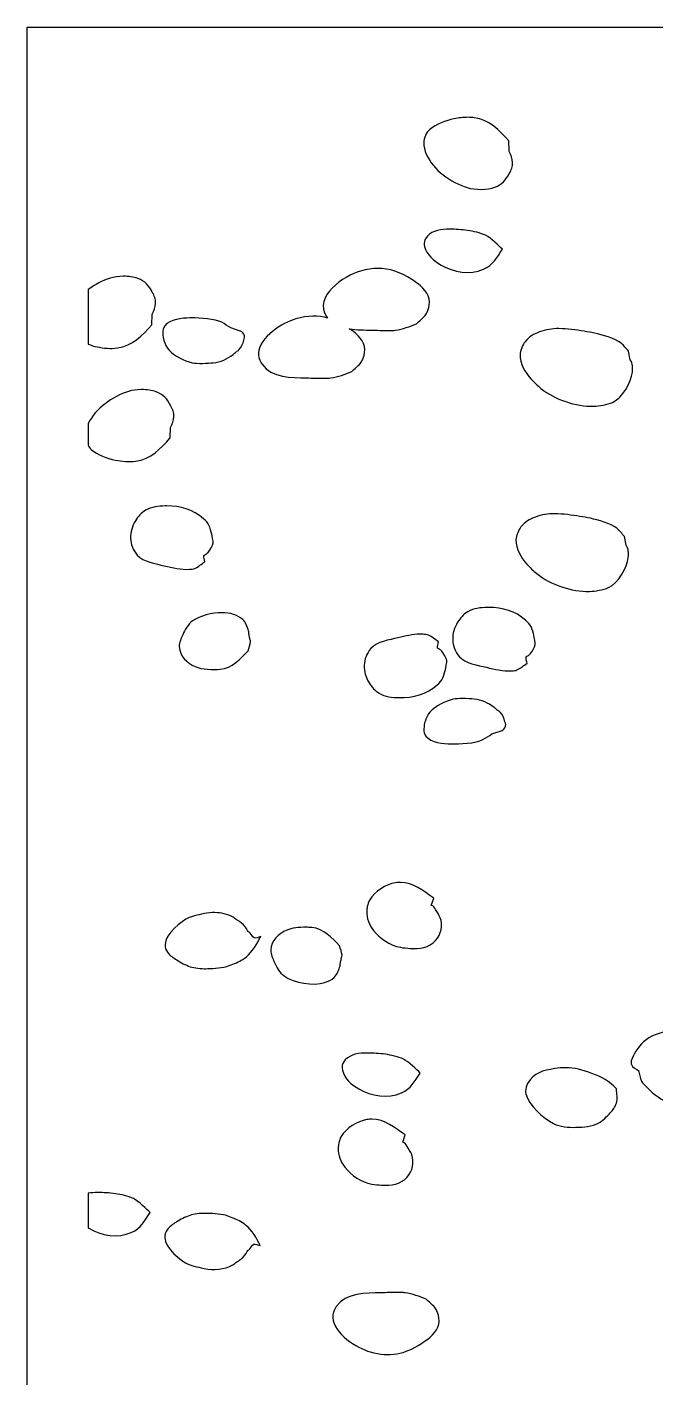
# Model space of a CAD drawing. Header units: millimetres. Extents: x -1461 to -1025, y 571 to 3922.
# Drawn here: x -1461 to -1285.3, y 1019.4 to 1396.7 of the extents above; entities that cross this region are included whole.
import ezdxf

# ---------------------------------------------------------------- set-up
doc = ezdxf.new("R2010")
doc.units = ezdxf.units.MM
doc.layers.add('Calque_1', color=7, linetype='CONTINUOUS')

msp = doc.modelspace()

# ---------------------------------------------------------------- linework, layer by layer
at = {"layer": 'Calque_1', "color": 5}
msp.add_lwpolyline([(-1461.0131, 1396.7278), (-1025.0134, 1396.7278), (-1025.0134, 570.7281), (-1461.0131, 570.7281)], close=True, dxfattribs=at)
at = {"layer": 'Calque_1', "color": 7}
for points in [[(-1337.8059, 1371.5093), (-1337.8061, 1371.5093)], [(-1350.1361, 1364.4105), (-1350.1356, 1364.4105)], [(-1326.2678, 1362.0018), (-1326.3668, 1364.9071)], [(-1434.1482, 1327.1058), (-1434.1485, 1327.1058)], [(-1443.9366, 1323.4073), (-1443.9361, 1308.17)], [(-1426.1139, 1313.5841), (-1426.0149, 1316.4888)], [(-1415.0308, 1315.4777), (-1415.0308, 1315.4812)], [(-1401.487, 1311.8071), (-1404.0605, 1312.6742)], [(-1292.4823, 1303.7594), (-1292.9174, 1306.166)], [(-1429.0411, 1295.4793), (-1429.0414, 1295.4793)], [(-1443.9361, 1285.9114), (-1443.9361, 1279.9133)], [(-1421.0072, 1281.9571), (-1420.9082, 1284.8624)], [(-1422.0211, 1262.9682), (-1422.0211, 1262.9645)], [(-1293.6398, 1252.0437), (-1294.0749, 1254.4508)], [(-1332.0153, 1234.6184), (-1332.0153, 1234.6148)], [(-1351.1898, 1227.1503), (-1351.1898, 1227.1507)], [(-1331.1011, 1199.3027), (-1328.5281, 1200.1699)], [(-1348.0665, 1151.4173), (-1347.3735, 1153.4332)], [(-1383.1051, 1145.313), (-1383.1051, 1145.3128)], [(-1310.466, 1106.081), (-1310.4662, 1106.081)], [(-1356.0381, 1085.2828), (-1355.3451, 1087.2992)], [(-1443.9361, 1071.0232), (-1443.9361, 1061.3959)], [(-1356.3518, 1043.2902), (-1356.3518, 1043.2952)]]:
    msp.add_lwpolyline(points, dxfattribs=at)
for points in [[(-1342.9448, 1340.2641)], [(-1362.9994, 1329.3134)], [(-1312.3891, 1312.501)], [(-1313.5466, 1260.7853)], [(-1406.4758, 1233.1699)], [(-1339.3693, 1209.1874)], [(-1356.6913, 1157.8526)], [(-1408.594, 1149.4071)], [(-1365.9062, 1110.194)], [(-1364.6629, 1091.7186)], [(-1441.3104, 1071.2268)], [(-1411.4037, 1065.4153)]]:
    msp.add_lwpolyline(points, close=True, dxfattribs=at)
for points in [[(-1341.7077, 1371.086), (-1343.9941, 1370.6369), (-1346.628, 1369.6135), (-1348.4179, 1368.1157)], [(-1337.8061, 1371.5093), (-1339.1187, 1371.5102), (-1340.4394, 1371.3351), (-1341.7077, 1371.086)], [(-1336.0267, 1371.3894), (-1336.6145, 1371.4724), (-1337.2093, 1371.5088), (-1337.8059, 1371.5093)], [(-1326.3668, 1364.9071), (-1329.1526, 1367.9762), (-1331.65, 1370.7743), (-1336.0267, 1371.3894)], [(-1348.4179, 1368.1157), (-1349.5774, 1367.1455), (-1350.092, 1365.8032), (-1350.1361, 1364.4105)], [(-1350.1356, 1364.4105), (-1350.1696, 1363.3274), (-1349.9194, 1362.2138), (-1349.4664, 1361.2215)], [(-1349.4664, 1361.2215), (-1347.436, 1356.7738), (-1342.6594, 1353.3287), (-1338.0252, 1351.8986)], [(-1325.3573, 1358.9235), (-1325.4143, 1360.0528), (-1325.8187, 1360.9907), (-1326.2678, 1362.0018)], [(-1326.2482, 1355.8012), (-1325.6951, 1356.869), (-1325.2947, 1357.6898), (-1325.3573, 1358.9235)], [(-1330.2862, 1352.0071), (-1328.3236, 1352.7428), (-1327.1662, 1354.029), (-1326.2482, 1355.8012)], [(-1338.0252, 1351.8986), (-1335.7896, 1351.2087), (-1332.4857, 1351.1825), (-1330.2862, 1352.0071)], [(-1342.9448, 1340.2641), (-1345.1983, 1340.2761), (-1347.6843, 1339.9652), (-1349.1134, 1338.3397)], [(-1340.4835, 1340.1608), (-1341.2168, 1340.2048), (-1342.063, 1340.2598), (-1342.9448, 1340.2641)], [(-1337.8903, 1339.9226), (-1338.7492, 1340.0469), (-1339.6169, 1340.1087), (-1340.4835, 1340.1608)], [(-1332.8824, 1338.5567), (-1334.2334, 1339.1812), (-1336.3886, 1339.7055), (-1337.8903, 1339.9226)], [(-1349.1134, 1338.3397), (-1349.7446, 1337.6218), (-1350.0403, 1337.0572), (-1350.0328, 1336.3052)], [(-1350.0328, 1336.3052), (-1350.0328, 1336.0545), (-1349.9938, 1335.7828), (-1349.9253, 1335.4779)], [(-1328.1912, 1334.6758), (-1329.1265, 1335.5329), (-1331.33, 1337.8391), (-1332.8824, 1338.5567)], [(-1349.9253, 1335.4779), (-1349.3869, 1333.0856), (-1347.3472, 1331.4307), (-1345.3131, 1330.2529)], [(-1333.4565, 1329.1041), (-1330.7366, 1330.3047), (-1329.788, 1332.2851), (-1328.1912, 1334.6758)], [(-1367.842, 1328.5537), (-1372.4448, 1327.2705), (-1381.1536, 1321.4766), (-1377.2838, 1315.8708)], [(-1362.9994, 1329.3134), (-1364.5081, 1329.2914), (-1366.0992, 1329.0396), (-1367.842, 1328.5537)], [(-1353.5111, 1326.1906), (-1356.7612, 1328.3016), (-1359.6803, 1329.3621), (-1362.9994, 1329.3134)], [(-1345.3131, 1330.2529), (-1341.795, 1328.2158), (-1337.2763, 1327.4181), (-1333.4565, 1329.1041)], [(-1437.7731, 1326.5921), (-1439.8995, 1325.9359), (-1442.0294, 1324.8141), (-1443.9366, 1323.4073)], [(-1434.1485, 1327.1058), (-1435.4423, 1327.0938), (-1436.7251, 1326.9155), (-1437.7731, 1326.5921)], [(-1430.0333, 1326.4836), (-1431.2017, 1326.9217), (-1432.682, 1327.1199), (-1434.1482, 1327.1058)], [(-1425.9953, 1322.6895), (-1426.9132, 1324.4617), (-1428.0706, 1325.7477), (-1430.0333, 1326.4836)], [(-1351.7097, 1324.9979), (-1352.2852, 1325.4296), (-1352.9072, 1325.7984), (-1353.5111, 1326.1906)], [(-1348.622, 1319.0794), (-1348.2164, 1321.511), (-1349.8597, 1323.61), (-1351.7097, 1324.9979)], [(-1425.1044, 1319.5677), (-1425.0414, 1320.8014), (-1425.4422, 1321.6216), (-1425.9953, 1322.6895)], [(-1426.0149, 1316.4888), (-1425.5658, 1317.4999), (-1425.1616, 1318.4385), (-1425.1044, 1319.5677)], [(-1349.7899, 1316.1524), (-1349.2651, 1316.7312), (-1348.7395, 1318.3752), (-1348.622, 1319.0794)], [(-1435.7733, 1307.1013), (-1431.3966, 1307.7164), (-1428.8996, 1310.515), (-1426.1139, 1313.5841)], [(-1422.5482, 1313.26), (-1422.9458, 1312.729), (-1423.0767, 1311.9862), (-1423.0702, 1311.2353)], [(-1415.4815, 1315.4712), (-1417.6137, 1315.4202), (-1421.1242, 1315.1622), (-1422.5482, 1313.26)], [(-1415.0308, 1315.4812), (-1415.1896, 1315.4812), (-1415.34, 1315.4812), (-1415.4815, 1315.4712)], [(-1406.6138, 1314.2571), (-1408.4626, 1315.2333), (-1412.6497, 1315.4936), (-1415.0308, 1315.4777)], [(-1404.0605, 1312.6742), (-1404.9116, 1313.2017), (-1405.7275, 1313.7892), (-1406.6138, 1314.2571)], [(-1385.9096, 1315.2207), (-1389.6492, 1314.178), (-1396.0998, 1310.1575), (-1396.3116, 1305.6797)], [(-1376.9438, 1315.4253), (-1379.6966, 1316.218), (-1382.5157, 1316.1669), (-1385.9096, 1315.2207)], [(-1377.2838, 1315.8708), (-1377.1764, 1315.7151), (-1377.0615, 1315.5682), (-1376.9438, 1315.4253)], [(-1358.0436, 1312.055), (-1356.0311, 1312.2904), (-1354.0666, 1313.1598), (-1352.2047, 1313.811)], [(-1352.2047, 1313.811), (-1351.3998, 1314.5916), (-1350.5423, 1315.3225), (-1349.7899, 1316.1524)], [(-1423.0702, 1311.2353), (-1423.0602, 1310.4844), (-1422.9193, 1309.7252), (-1422.7658, 1309.1621)], [(-1401.7841, 1306.5604), (-1401.1165, 1307.2819), (-1400.6916, 1308.324), (-1400.4183, 1309.2481)], [(-1401.0715, 1311.6769), (-1401.1896, 1311.7609), (-1401.3484, 1311.7639), (-1401.487, 1311.8071)], [(-1400.2007, 1310.0289), (-1400.1457, 1310.6412), (-1400.5951, 1311.3399), (-1401.0715, 1311.6769)], [(-1400.4183, 1309.2481), (-1400.3413, 1309.5072), (-1400.2248, 1309.7601), (-1400.2007, 1310.0289)], [(-1369.7773, 1311.6648), (-1370.1589, 1311.9511), (-1370.5612, 1312.2098), (-1370.9648, 1312.4658)], [(-1370.9648, 1312.4658), (-1368.8673, 1312.1158), (-1366.6663, 1312.1045), (-1364.8132, 1312.055)], [(-1366.6896, 1305.7463), (-1366.284, 1308.1779), (-1367.9273, 1310.2771), (-1369.7773, 1311.6648)], [(-1364.8132, 1312.055), (-1363.3932, 1312.017), (-1361.5082, 1311.997), (-1360.0626, 1312.012)], [(-1360.0626, 1312.012), (-1359.3895, 1312.022), (-1358.712, 1311.977), (-1358.0436, 1312.055)], [(-1317.7789, 1311.5863), (-1319.561, 1310.8957), (-1320.6003, 1310.348), (-1321.8365, 1308.833)], [(-1312.3891, 1312.501), (-1314.2298, 1312.501), (-1316.0509, 1312.2559), (-1317.7789, 1311.5863)], [(-1305.3481, 1311.7594), (-1307.6233, 1312.1225), (-1310.0224, 1312.5068), (-1312.3891, 1312.501)], [(-1302.4382, 1311.239), (-1303.4, 1311.4519), (-1304.3751, 1311.6041), (-1305.3481, 1311.7594)], [(-1295.0356, 1308.4423), (-1296.7612, 1309.7841), (-1300.3168, 1310.7694), (-1302.4382, 1311.239)], [(-1443.9361, 1308.17), (-1443.1008, 1307.8759), (-1442.2552, 1307.562), (-1441.454, 1307.4046)], [(-1441.454, 1307.4046), (-1439.6092, 1307.0423), (-1437.6543, 1306.8369), (-1435.7733, 1307.1013)], [(-1422.7658, 1309.1621), (-1422.5922, 1308.5254), (-1421.8485, 1307.0519), (-1421.4, 1306.5607)], [(-1421.4, 1306.5607), (-1419.8742, 1304.8895), (-1417.0794, 1303.4403), (-1414.8681, 1302.9831)], [(-1403.4471, 1305.2592), (-1403.1446, 1305.4979), (-1402.8793, 1305.7808), (-1402.5758, 1306.0183)], [(-1402.5758, 1306.0183), (-1402.3241, 1306.2152), (-1402.0007, 1306.3263), (-1401.7841, 1306.5604)], [(-1396.3116, 1305.6797), (-1396.3606, 1304.6463), (-1396.0769, 1303.5889), (-1395.3514, 1302.5378)], [(-1367.8575, 1302.8194), (-1367.3327, 1303.3981), (-1366.8071, 1305.0421), (-1366.6896, 1305.7463)], [(-1321.8365, 1308.833), (-1322.396, 1308.1474), (-1323.2421, 1306.1954), (-1323.2421, 1305.2771)], [(-1292.9174, 1306.166), (-1293.6234, 1306.9248), (-1294.2155, 1307.8046), (-1295.0356, 1308.4423)], [(-1414.8681, 1302.9831), (-1413.3331, 1302.6657), (-1410.5038, 1302.7983), (-1408.9894, 1302.9611)], [(-1408.9894, 1302.9611), (-1406.9613, 1303.18), (-1405.0405, 1304.0019), (-1403.4471, 1305.2592)], [(-1395.3514, 1302.5378), (-1392.7267, 1298.7357), (-1386.9595, 1298.8309), (-1382.8814, 1298.722)], [(-1370.2723, 1300.4779), (-1369.4673, 1301.2584), (-1368.61, 1301.9895), (-1367.8575, 1302.8194)], [(-1323.2421, 1305.2771), (-1323.2421, 1302.7308), (-1321.8861, 1300.2761), (-1320.1938, 1298.4476)], [(-1291.8683, 1300.3343), (-1291.7295, 1301.4954), (-1291.7206, 1302.7865), (-1292.4823, 1303.7594)], [(-1382.8814, 1298.722), (-1381.4615, 1298.684), (-1379.5763, 1298.664), (-1378.1308, 1298.679)], [(-1378.1308, 1298.679), (-1377.4577, 1298.689), (-1376.7803, 1298.644), (-1376.1118, 1298.722)], [(-1376.1118, 1298.722), (-1374.0994, 1298.9573), (-1372.1341, 1299.8266), (-1370.2723, 1300.4779)], [(-1320.1938, 1298.4476), (-1319.3239, 1297.5079), (-1318.3981, 1296.6125), (-1317.4027, 1295.8028)], [(-1297.3714, 1291.9002), (-1294.6047, 1293.072), (-1292.2087, 1297.4895), (-1291.8683, 1300.3343)], [(-1432.6659, 1294.9656), (-1437.2006, 1293.5662), (-1441.8353, 1290.2211), (-1443.9361, 1285.9114)], [(-1429.0414, 1295.4793), (-1430.3351, 1295.4663), (-1431.6179, 1295.289), (-1432.6659, 1294.9656)], [(-1424.9261, 1294.8571), (-1426.0946, 1295.2952), (-1427.5748, 1295.4934), (-1429.0411, 1295.4793)], [(-1420.8881, 1291.063), (-1421.8061, 1292.8352), (-1422.9635, 1294.1212), (-1424.9261, 1294.8571)], [(-1317.4027, 1295.8028), (-1313.6228, 1292.7281), (-1307.589, 1290.6942), (-1302.7157, 1290.8165)], [(-1419.9977, 1287.9407), (-1419.9347, 1289.1744), (-1420.335, 1289.9952), (-1420.8881, 1291.063)], [(-1302.7157, 1290.8165), (-1301.0148, 1290.8595), (-1298.9186, 1291.245), (-1297.3714, 1291.9002)], [(-1420.9082, 1284.8624), (-1420.4592, 1285.8734), (-1420.055, 1286.8114), (-1419.9977, 1287.9407)], [(-1443.9361, 1279.9133), (-1443.6828, 1279.505), (-1443.4566, 1279.0819), (-1443.0581, 1278.7485)], [(-1430.6666, 1275.4748), (-1426.29, 1276.09), (-1423.793, 1278.888), (-1421.0072, 1281.9571)], [(-1443.0581, 1278.7485), (-1441.2682, 1277.2508), (-1438.6344, 1276.2273), (-1436.3479, 1275.7782)], [(-1436.3479, 1275.7782), (-1434.5031, 1275.4159), (-1432.5476, 1275.2104), (-1430.6666, 1275.4748)], [(-1427.859, 1261.7724), (-1429.1548, 1261.0045), (-1429.8829, 1260.1116), (-1430.7095, 1258.8237)], [(-1422.3958, 1262.9645), (-1424.2982, 1262.9305), (-1426.1854, 1262.7643), (-1427.859, 1261.7724)], [(-1422.0211, 1262.9645), (-1422.1457, 1262.9642), (-1422.2705, 1262.9645), (-1422.3958, 1262.9645)], [(-1411.6874, 1259.4092), (-1414.6019, 1262.014), (-1418.1578, 1262.9757), (-1422.0211, 1262.9682)], [(-1313.5466, 1260.7853), (-1315.3873, 1260.7853), (-1317.2084, 1260.5402), (-1318.9365, 1259.8706)], [(-1306.5057, 1260.0442), (-1308.7809, 1260.4074), (-1311.18, 1260.7912), (-1313.5466, 1260.7853)], [(-1430.7095, 1258.8237), (-1431.6546, 1257.3512), (-1432.1257, 1255.6386), (-1432.0655, 1253.9553)], [(-1410.0839, 1257.4579), (-1410.4089, 1258.1505), (-1411.1346, 1258.9152), (-1411.6874, 1259.4092)], [(-1409.3914, 1255.1381), (-1409.5012, 1255.6304), (-1409.9194, 1257.1075), (-1410.0839, 1257.4579)], [(-1322.9941, 1257.1173), (-1323.5536, 1256.4317), (-1324.3997, 1254.4797), (-1324.3997, 1253.5614)], [(-1318.9365, 1259.8706), (-1320.7185, 1259.18), (-1321.7579, 1258.6323), (-1322.9941, 1257.1173)], [(-1303.5958, 1259.5238), (-1304.5576, 1259.7367), (-1305.5326, 1259.8889), (-1306.5057, 1260.0442)], [(-1296.1932, 1256.7271), (-1297.9188, 1258.069), (-1301.4743, 1259.0542), (-1303.5958, 1259.5238)], [(-1294.0749, 1254.4508), (-1294.7809, 1255.2097), (-1295.3732, 1256.0894), (-1296.1932, 1256.7271)], [(-1432.0655, 1253.9553), (-1432.0055, 1252.272), (-1431.414, 1250.6179), (-1430.2346, 1249.2625)], [(-1410.4006, 1250), (-1409.9176, 1250.5291), (-1409.1239, 1251.9419), (-1409.0152, 1252.6448)], [(-1409.0152, 1252.6448), (-1408.9542, 1253.0413), (-1409.2953, 1254.7072), (-1409.3914, 1255.1381)], [(-1324.3997, 1253.5614), (-1324.3997, 1251.0151), (-1323.0436, 1248.5608), (-1321.3513, 1246.7324)], [(-1430.2346, 1249.2625), (-1428.5679, 1247.3473), (-1424.9845, 1246.8328), (-1422.6531, 1246.2705)], [(-1411.3112, 1247.3763), (-1411.3972, 1247.9617), (-1411.6458, 1248.5458), (-1411.5685, 1249.1323)], [(-1411.5685, 1249.1323), (-1411.5415, 1249.3408), (-1411.2046, 1249.3531), (-1411.0342, 1249.4796)], [(-1411.0342, 1249.4796), (-1410.8147, 1249.6427), (-1410.5844, 1249.7987), (-1410.4006, 1250)], [(-1293.0259, 1248.6186), (-1292.887, 1249.7797), (-1292.8782, 1251.0708), (-1293.6398, 1252.0437)], [(-1422.6531, 1246.2705), (-1420.3154, 1245.7067), (-1417.9983, 1245.1382), (-1415.5673, 1245.2948)], [(-1415.5673, 1245.2948), (-1415.0811, 1245.3258), (-1414.5583, 1245.2949), (-1414.1219, 1245.5119)], [(-1414.1219, 1245.5119), (-1413.1103, 1246.0067), (-1412.2481, 1246.7549), (-1411.3112, 1247.3763)], [(-1321.3513, 1246.7324), (-1320.4815, 1245.7926), (-1319.5557, 1244.8968), (-1318.5603, 1244.0871)], [(-1298.5289, 1240.1845), (-1295.7622, 1241.3562), (-1293.3663, 1245.7737), (-1293.0259, 1248.6186)], [(-1318.5603, 1244.0871), (-1314.7803, 1241.0124), (-1308.7464, 1238.9785), (-1303.8733, 1239.1008)], [(-1303.8733, 1239.1008), (-1302.1723, 1239.1438), (-1300.0762, 1239.5293), (-1298.5289, 1240.1845)], [(-1332.3904, 1234.6148), (-1334.2928, 1234.5808), (-1336.1795, 1234.4145), (-1337.8531, 1233.4226)], [(-1332.0153, 1234.6148), (-1332.1399, 1234.6145), (-1332.2652, 1234.6148), (-1332.3904, 1234.6148)], [(-1321.6815, 1231.0594), (-1324.596, 1233.6642), (-1328.1519, 1234.6259), (-1332.0153, 1234.6184)], [(-1414.7394, 1230.8961), (-1416.0436, 1230.0154), (-1416.8593, 1228.3361), (-1417.4906, 1226.994)], [(-1406.4758, 1233.1699), (-1409.3912, 1233.1799), (-1412.7375, 1232.2484), (-1414.7394, 1230.8961)], [(-1403.3577, 1232.6955), (-1404.2601, 1233.0183), (-1405.335, 1233.1662), (-1406.4758, 1233.1699)], [(-1400.7449, 1231.2863), (-1401.4139, 1231.9647), (-1402.5108, 1232.3926), (-1403.3577, 1232.6955)], [(-1399.1217, 1228.0777), (-1399.3812, 1229.1579), (-1399.9505, 1230.4807), (-1400.7449, 1231.2863)], [(-1340.7036, 1230.4739), (-1341.6488, 1229.0014), (-1342.1198, 1227.2889), (-1342.0596, 1225.6055)], [(-1337.8531, 1233.4226), (-1339.149, 1232.6547), (-1339.877, 1231.7618), (-1340.7036, 1230.4739)], [(-1320.0785, 1229.1081), (-1320.4036, 1229.8007), (-1321.1288, 1230.5654), (-1321.6815, 1231.0594)], [(-1417.4906, 1226.994), (-1417.9444, 1226.0291), (-1418.5064, 1224.8145), (-1418.4606, 1223.6981)], [(-1398.9636, 1226.994), (-1399.0276, 1227.3535), (-1399.0366, 1227.7224), (-1399.1217, 1228.0777)], [(-1398.7063, 1225.7579), (-1398.8013, 1226.168), (-1398.8894, 1226.5799), (-1398.9636, 1226.994)], [(-1351.1898, 1227.1507), (-1353.294, 1227.1387), (-1355.3237, 1226.642), (-1357.3693, 1226.1487)], [(-1350.2829, 1227.1243), (-1350.5868, 1227.1443), (-1350.8892, 1227.1523), (-1351.1898, 1227.1503)], [(-1348.838, 1226.9078), (-1349.2745, 1227.1212), (-1349.7967, 1227.093), (-1350.2829, 1227.1243)], [(-1346.0268, 1225.0433), (-1346.9637, 1225.6648), (-1347.8264, 1226.413), (-1348.838, 1226.9078)], [(-1319.3855, 1226.7884), (-1319.4953, 1227.2807), (-1319.9141, 1228.7577), (-1320.0785, 1229.1081)], [(-1319.0093, 1224.295), (-1318.9483, 1224.6915), (-1319.2894, 1226.3574), (-1319.3855, 1226.7884)], [(-1418.4606, 1223.6981), (-1418.3529, 1221.0678), (-1416.3125, 1219.1073), (-1414.0071, 1218.1047)], [(-1407.0195, 1217.3678), (-1403.7223, 1217.6517), (-1401.3309, 1220.2949), (-1399.221, 1222.4842)], [(-1399.221, 1222.4842), (-1398.99, 1223.3587), (-1398.6684, 1224.215), (-1398.528, 1225.1079)], [(-1398.528, 1225.1079), (-1398.493, 1225.3298), (-1398.6558, 1225.539), (-1398.7063, 1225.7579)], [(-1364.9502, 1223.1571), (-1366.1296, 1221.8017), (-1366.7209, 1220.1478), (-1366.7811, 1218.4644)], [(-1357.3693, 1226.1487), (-1359.7006, 1225.5865), (-1363.2835, 1225.0724), (-1364.9502, 1223.1571)], [(-1346.2841, 1223.2868), (-1346.3611, 1223.8733), (-1346.1126, 1224.4579), (-1346.0268, 1225.0433)], [(-1345.7498, 1222.9401), (-1345.9202, 1223.0666), (-1346.2566, 1223.0782), (-1346.2841, 1223.2868)], [(-1345.1163, 1222.4197), (-1345.3001, 1222.621), (-1345.5303, 1222.7771), (-1345.7498, 1222.9401)], [(-1343.7308, 1219.7749), (-1343.8394, 1220.4778), (-1344.6333, 1221.8906), (-1345.1163, 1222.4197)], [(-1342.0596, 1225.6055), (-1341.9996, 1223.9223), (-1341.4081, 1222.2681), (-1340.2287, 1220.9127)], [(-1320.3948, 1221.6502), (-1319.9118, 1222.1793), (-1319.118, 1223.592), (-1319.0093, 1224.295)], [(-1344.107, 1217.2815), (-1344.011, 1217.7125), (-1343.6696, 1219.3784), (-1343.7308, 1219.7749)], [(-1340.2287, 1220.9127), (-1338.5619, 1218.9975), (-1334.9791, 1218.4829), (-1332.6478, 1217.9207)], [(-1324.1165, 1217.1621), (-1323.1049, 1217.6569), (-1322.2422, 1218.4051), (-1321.3053, 1219.0266)], [(-1321.3053, 1219.0266), (-1321.3913, 1219.612), (-1321.6399, 1220.196), (-1321.5627, 1220.7825)], [(-1321.5627, 1220.7825), (-1321.5347, 1220.991), (-1321.1987, 1221.0033), (-1321.0283, 1221.1298)], [(-1321.0283, 1221.1298), (-1320.8088, 1221.2928), (-1320.5786, 1221.4489), (-1320.3948, 1221.6502)], [(-1414.0071, 1218.1047), (-1412.1438, 1217.2945), (-1408.9758, 1217.1994), (-1407.0195, 1217.3678)], [(-1366.7811, 1218.4644), (-1366.8411, 1216.7811), (-1366.3703, 1215.0684), (-1365.4251, 1213.5959)], [(-1346.403, 1213.0104), (-1345.8503, 1213.5044), (-1345.1251, 1214.2691), (-1344.8, 1214.9617)], [(-1344.8, 1214.9617), (-1344.6355, 1215.3122), (-1344.2168, 1216.7892), (-1344.107, 1217.2815)], [(-1332.6478, 1217.9207), (-1330.31, 1217.3568), (-1327.9925, 1216.7889), (-1325.5614, 1216.9455)], [(-1325.5614, 1216.9455), (-1325.0752, 1216.9765), (-1324.553, 1216.9456), (-1324.1165, 1217.1621)], [(-1365.4251, 1213.5959), (-1364.5985, 1212.3081), (-1363.8709, 1211.4151), (-1362.5751, 1210.6473)], [(-1357.1119, 1209.4551), (-1353.1038, 1209.3831), (-1349.4115, 1210.3216), (-1346.403, 1213.0104)], [(-1362.5751, 1210.6473), (-1360.9014, 1209.6554), (-1359.0143, 1209.489), (-1357.1119, 1209.4551)], [(-1341.9087, 1208.9941), (-1344.1201, 1208.5369), (-1346.9148, 1207.0878), (-1348.4406, 1205.4166)], [(-1339.3693, 1209.1874), (-1340.3179, 1209.1874), (-1341.2371, 1209.1334), (-1341.9087, 1208.9941)], [(-1336.03, 1209.0159), (-1336.8818, 1209.1079), (-1338.1498, 1209.1897), (-1339.3693, 1209.1874)], [(-1330.4877, 1206.7178), (-1332.0811, 1207.9751), (-1334.0019, 1208.7971), (-1336.03, 1209.0159)], [(-1348.4406, 1205.4166), (-1348.8891, 1204.9254), (-1349.6328, 1203.4519), (-1349.8064, 1202.8152)], [(-1329.6164, 1205.9587), (-1329.9199, 1206.1961), (-1330.1852, 1206.4791), (-1330.4877, 1206.7178)], [(-1328.8248, 1205.4166), (-1329.0414, 1205.6506), (-1329.3647, 1205.7618), (-1329.6164, 1205.9587)], [(-1327.4589, 1202.7284), (-1327.7322, 1203.6525), (-1328.1572, 1204.695), (-1328.8248, 1205.4166)], [(-1350.1108, 1200.7419), (-1350.1208, 1199.991), (-1349.9863, 1199.2483), (-1349.5889, 1198.7173)], [(-1349.8064, 1202.8152), (-1349.9599, 1202.2521), (-1350.1042, 1201.4928), (-1350.1108, 1200.7419)], [(-1328.5281, 1200.1699), (-1328.3895, 1200.2129), (-1328.2302, 1200.2169), (-1328.1121, 1200.3001)], [(-1328.1121, 1200.3001), (-1327.6358, 1200.6371), (-1327.1864, 1201.3358), (-1327.2414, 1201.9481)], [(-1327.2414, 1201.9481), (-1327.2654, 1202.2169), (-1327.3823, 1202.4693), (-1327.4589, 1202.7284)], [(-1349.5889, 1198.7173), (-1348.1648, 1196.8151), (-1344.6543, 1196.557), (-1342.5221, 1196.506)], [(-1342.5221, 1196.506), (-1340.2587, 1196.452), (-1335.6266, 1196.6791), (-1333.6544, 1197.7204)], [(-1333.6544, 1197.7204), (-1332.7681, 1198.1884), (-1331.9522, 1198.7752), (-1331.1011, 1199.3027)], [(-1358.0622, 1157.7477), (-1360.7004, 1157.335), (-1363.9207, 1155.2691), (-1365.2675, 1152.9996)], [(-1356.6913, 1157.8526), (-1357.1351, 1157.8526), (-1357.5914, 1157.8216), (-1358.0622, 1157.7477)], [(-1347.3735, 1153.4332), (-1350.2949, 1155.4709), (-1353.0768, 1157.8356), (-1356.6913, 1157.8526)], [(-1365.9207, 1151.1134), (-1366.0137, 1150.6632), (-1366.0655, 1150.2148), (-1366.0778, 1149.7704)], [(-1365.2675, 1152.9996), (-1365.6078, 1152.4261), (-1365.7858, 1151.7643), (-1365.9207, 1151.1134)], [(-1346.8392, 1150.2463), (-1347.2114, 1150.8452), (-1347.3648, 1151.2893), (-1348.0665, 1151.4173)], [(-1415.6763, 1148.0273), (-1417.9351, 1147.0485), (-1422.2823, 1143.563), (-1422.4133, 1140.4097)], [(-1411.4404, 1149.1332), (-1412.044, 1149.0177), (-1414.9839, 1148.3273), (-1415.6763, 1148.0273)], [(-1408.594, 1149.4071), (-1409.5417, 1149.4171), (-1410.4968, 1149.3141), (-1411.4404, 1149.1332)], [(-1403.384, 1148.0924), (-1405.0035, 1149.0094), (-1406.7849, 1149.3972), (-1408.594, 1149.4071)], [(-1402.2559, 1147.3116), (-1402.6357, 1147.5665), (-1402.9856, 1147.8668), (-1403.384, 1148.0924)], [(-1401.5433, 1146.8569), (-1401.7666, 1147.0285), (-1402.022, 1147.1545), (-1402.2559, 1147.3116)], [(-1366.0778, 1149.7704), (-1366.1308, 1147.8445), (-1365.4449, 1145.9972), (-1364.2179, 1144.4358)], [(-1345.5524, 1147.97), (-1345.8125, 1148.6465), (-1346.4827, 1149.6728), (-1346.8392, 1150.2463)], [(-1346.8392, 1141.6391), (-1345.3426, 1143.3152), (-1344.7364, 1145.8473), (-1345.5524, 1147.97)], [(-1399.6628, 1144.9267), (-1400.1778, 1145.6082), (-1400.8637, 1146.3348), (-1401.5433, 1146.8569)], [(-1399.4649, 1144.6017), (-1399.5309, 1144.71), (-1399.5862, 1144.8253), (-1399.6628, 1144.9267)], [(-1399.2468, 1144.1464), (-1399.3475, 1144.2817), (-1399.3923, 1144.4498), (-1399.4649, 1144.6017)], [(-1398.6334, 1143.626), (-1398.7339, 1143.736), (-1399.1964, 1144.0786), (-1399.2468, 1144.1464)], [(-1397.5647, 1142.3905), (-1398.0401, 1142.651), (-1398.2778, 1143.2365), (-1398.6334, 1143.626)], [(-1388.4371, 1144.5061), (-1390.7426, 1143.5035), (-1392.7829, 1141.5423), (-1392.8906, 1138.9121)], [(-1383.1051, 1145.3128), (-1384.9087, 1145.3228), (-1387.0397, 1145.1135), (-1388.4371, 1144.5061)], [(-1381.45, 1145.243), (-1381.939, 1145.285), (-1382.504, 1145.311), (-1383.1051, 1145.313)], [(-1373.6509, 1140.1265), (-1375.7608, 1142.3158), (-1378.1528, 1144.9591), (-1381.45, 1145.243)], [(-1364.2179, 1144.4358), (-1362.4163, 1142.1435), (-1359.6016, 1140.2319), (-1356.6768, 1139.7095)], [(-1422.4133, 1140.4097), (-1422.4433, 1139.682), (-1422.2493, 1138.9716), (-1421.7529, 1138.3142)], [(-1399.8209, 1136.9918), (-1397.9324, 1138.5087), (-1396.8138, 1140.6387), (-1395.7235, 1142.7372)], [(-1395.7235, 1142.7372), (-1396.3367, 1142.6191), (-1397.0185, 1142.0914), (-1397.5647, 1142.3905)], [(-1372.958, 1137.5029), (-1373.0984, 1138.3958), (-1373.4199, 1139.252), (-1373.6509, 1140.1265)], [(-1356.6768, 1139.7095), (-1355.7824, 1139.5497), (-1354.8707, 1139.5018), (-1353.9648, 1139.4279)], [(-1353.9648, 1139.4279), (-1351.3538, 1139.2147), (-1348.6668, 1139.5922), (-1346.8392, 1141.6391)], [(-1421.7529, 1138.3142), (-1420.9846, 1137.2964), (-1420.2385, 1136.8469), (-1419.1794, 1136.1898)], [(-1419.1794, 1136.1898), (-1417.9908, 1135.4523), (-1416.7339, 1134.7504), (-1415.3988, 1134.3036)], [(-1403.5421, 1134.9759), (-1402.0488, 1135.596), (-1401.0398, 1136.0128), (-1399.8209, 1136.9918)], [(-1392.8906, 1138.9121), (-1392.9366, 1137.7957), (-1392.3749, 1136.5816), (-1391.9211, 1135.6167)], [(-1373.3936, 1135.6167), (-1373.3196, 1136.0308), (-1373.2308, 1136.4427), (-1373.1362, 1136.8528)], [(-1373.1362, 1136.8528), (-1373.0852, 1137.0717), (-1372.9231, 1137.281), (-1372.958, 1137.5029)], [(-1415.3988, 1134.3036), (-1414.2125, 1133.9067), (-1412.2688, 1133.7306), (-1411.0642, 1133.7398)], [(-1411.0642, 1133.7398), (-1409.8104, 1133.7498), (-1406.8473, 1133.9352), (-1405.4428, 1134.2819)], [(-1405.4428, 1134.2819), (-1404.7876, 1134.4436), (-1404.1645, 1134.7174), (-1403.5421, 1134.9759)], [(-1391.9211, 1135.6167), (-1391.2898, 1134.2746), (-1390.4736, 1132.5953), (-1389.1694, 1131.7146)], [(-1375.1749, 1131.324), (-1374.3806, 1132.1296), (-1373.8113, 1133.4529), (-1373.5517, 1134.5331)], [(-1373.5517, 1134.5331), (-1373.4667, 1134.8884), (-1373.4577, 1135.2572), (-1373.3936, 1135.6167)], [(-1389.1694, 1131.7146), (-1386.3841, 1129.8337), (-1380.9969, 1128.7671), (-1377.7882, 1129.9147)], [(-1377.7882, 1129.9147), (-1376.9413, 1130.2176), (-1375.8439, 1130.6457), (-1375.1749, 1131.324)], [(-1286.3937, 1114.8676), (-1288.9009, 1113.6715), (-1290.0017, 1112.141), (-1291.3624, 1109.8813)], [(-1281.6829, 1116.4504), (-1283.4857, 1115.9605), (-1284.7712, 1115.6417), (-1286.3937, 1114.8676)], [(-1365.9062, 1110.194), (-1368.1598, 1110.206), (-1370.6462, 1109.895), (-1372.0753, 1108.2695)], [(-1363.4449, 1110.0906), (-1364.1782, 1110.1346), (-1365.0243, 1110.1896), (-1365.9062, 1110.194)], [(-1360.8517, 1109.8524), (-1361.7106, 1109.9766), (-1362.5784, 1110.0384), (-1363.4449, 1110.0906)], [(-1355.8438, 1108.4866), (-1357.1948, 1109.111), (-1359.35, 1109.6352), (-1360.8517, 1109.8524)], [(-1291.3624, 1109.8813), (-1291.7448, 1109.2463), (-1292.2641, 1108.1531), (-1292.213, 1107.3022)], [(-1372.0753, 1108.2695), (-1372.7064, 1107.5516), (-1373.0016, 1106.9871), (-1372.9941, 1106.235)], [(-1372.9941, 1106.235), (-1372.9941, 1105.9843), (-1372.9551, 1105.7126), (-1372.8867, 1105.4077)], [(-1351.1526, 1104.6057), (-1352.0879, 1105.4627), (-1354.2914, 1107.769), (-1355.8438, 1108.4866)], [(-1313.5595, 1105.8304), (-1316.8604, 1105.301), (-1319.3597, 1104.7083), (-1321.1208, 1101.6891)], [(-1310.4662, 1106.081), (-1311.4343, 1106.091), (-1312.449, 1106.009), (-1313.5595, 1105.8304)], [(-1303.1481, 1104.4863), (-1305.8239, 1105.4718), (-1307.9919, 1106.0621), (-1310.466, 1106.081)], [(-1292.213, 1107.3022), (-1292.203, 1107.1807), (-1292.187, 1107.064), (-1292.154, 1106.9544)], [(-1292.154, 1106.9544), (-1291.8932, 1106.0782), (-1290.7382, 1105.713), (-1290.1149, 1105.3064)], [(-1372.8867, 1105.4077), (-1372.3483, 1103.0154), (-1370.3085, 1101.3605), (-1368.2745, 1100.1827)], [(-1356.4179, 1099.0339), (-1353.698, 1100.2345), (-1352.7494, 1102.2148), (-1351.1526, 1104.6057)], [(-1321.1208, 1101.6891), (-1321.4318, 1101.1561), (-1321.707, 1100.2812), (-1321.7275, 1099.5259)], [(-1296.3186, 1100.1713), (-1298.2031, 1102.3524), (-1300.4967, 1103.5098), (-1303.1481, 1104.4863)], [(-1290.1149, 1105.3064), (-1289.8443, 1104.3091), (-1289.7671, 1103.2407), (-1289.3036, 1102.3149)], [(-1289.3036, 1102.3149), (-1288.9607, 1101.6301), (-1288.2966, 1101.1521), (-1287.7595, 1100.6018)], [(-1368.2745, 1100.1827), (-1364.7562, 1098.1455), (-1360.2376, 1097.3479), (-1356.4179, 1099.0339)], [(-1321.7275, 1099.5259), (-1321.7375, 1099.2741), (-1321.7125, 1099.0358), (-1321.6555, 1098.8277)], [(-1321.6555, 1098.8277), (-1320.7506, 1095.5771), (-1316.8305, 1092.071), (-1313.9351, 1090.5239)], [(-1296.3186, 1096.1824), (-1295.9294, 1097.5039), (-1296.1972, 1098.8285), (-1296.3186, 1100.1713)], [(-1287.7595, 1100.6018), (-1285.5616, 1098.3497), (-1283.995, 1097.3524), (-1281.1289, 1095.8538)], [(-1298.0802, 1093.4508), (-1297.3298, 1094.2394), (-1296.6309, 1095.1218), (-1296.3186, 1096.1824)], [(-1366.0338, 1091.6137), (-1368.672, 1091.2009), (-1371.8922, 1089.1352), (-1373.2391, 1086.8657)], [(-1364.6629, 1091.7186), (-1365.1067, 1091.7186), (-1365.563, 1091.6876), (-1366.0338, 1091.6137)], [(-1355.3451, 1087.2992), (-1358.2665, 1089.337), (-1361.0484, 1091.7015), (-1364.6629, 1091.7186)], [(-1313.9351, 1090.5239), (-1312.0118, 1089.4962), (-1309.7429, 1089.4215), (-1307.6212, 1089.4397)], [(-1307.6212, 1089.4397), (-1305.4828, 1089.4577), (-1303.191, 1089.6961), (-1301.2475, 1090.6541)], [(-1301.2475, 1090.6541), (-1300.3077, 1091.1173), (-1298.7863, 1092.7086), (-1298.0802, 1093.4508)], [(-1373.2391, 1086.8657), (-1373.5794, 1086.2922), (-1373.7574, 1085.6304), (-1373.8923, 1084.9795)], [(-1374.0494, 1083.6364), (-1374.1024, 1081.7106), (-1373.4171, 1079.8633), (-1372.1901, 1078.3019)], [(-1373.8923, 1084.9795), (-1373.9853, 1084.5292), (-1374.0371, 1084.0808), (-1374.0494, 1083.6364)], [(-1354.8108, 1084.1124), (-1355.183, 1084.7113), (-1355.3363, 1085.1549), (-1356.0381, 1085.2828)], [(-1353.524, 1081.836), (-1353.7841, 1082.5125), (-1354.4543, 1083.5389), (-1354.8108, 1084.1124)], [(-1354.8108, 1075.5051), (-1353.3142, 1077.1813), (-1352.708, 1079.7133), (-1353.524, 1081.836)], [(-1372.1901, 1078.3019), (-1370.3886, 1076.0096), (-1367.5732, 1074.098), (-1364.6484, 1073.5755)], [(-1361.9369, 1073.2939), (-1359.3258, 1073.0806), (-1356.6384, 1073.4583), (-1354.8108, 1075.5051)], [(-1364.6484, 1073.5755), (-1363.7541, 1073.4158), (-1362.8427, 1073.3679), (-1361.9369, 1073.2939)], [(-1441.3104, 1071.2268), (-1442.1729, 1071.2168), (-1443.0708, 1071.1678), (-1443.9361, 1071.0232)], [(-1438.8981, 1071.1478), (-1439.6207, 1071.1918), (-1440.4478, 1071.2328), (-1441.3104, 1071.2268)], [(-1436.305, 1070.909), (-1437.1639, 1071.0332), (-1438.0317, 1071.0956), (-1438.8981, 1071.1478)], [(-1431.297, 1069.5432), (-1432.648, 1070.1677), (-1434.8033, 1070.6919), (-1436.305, 1070.909)], [(-1426.6059, 1065.6623), (-1427.5412, 1066.5194), (-1429.7446, 1068.8256), (-1431.297, 1069.5432)], [(-1431.8712, 1060.0906), (-1429.1513, 1061.2912), (-1428.2027, 1063.2714), (-1426.6059, 1065.6623)], [(-1415.5047, 1064.8515), (-1416.8399, 1064.4047), (-1418.0968, 1063.7028), (-1419.2854, 1062.9653)], [(-1411.4037, 1065.4153), (-1412.6142, 1065.4023), (-1414.3927, 1065.2237), (-1415.5047, 1064.8515)], [(-1411.1696, 1065.4153), (-1411.2446, 1065.4159), (-1411.323, 1065.4162), (-1411.4037, 1065.4153)], [(-1405.5482, 1064.8732), (-1406.9527, 1065.2199), (-1409.9158, 1065.4057), (-1411.1696, 1065.4153)], [(-1403.6481, 1064.1792), (-1404.2706, 1064.4377), (-1404.893, 1064.7115), (-1405.5482, 1064.8732)], [(-1399.9263, 1062.1633), (-1401.1451, 1063.1422), (-1402.1548, 1063.559), (-1403.6481, 1064.1792)], [(-1443.9361, 1061.3959), (-1443.8621, 1061.3519), (-1443.8017, 1061.2821), (-1443.7278, 1061.2393)], [(-1443.7278, 1061.2393), (-1440.2096, 1059.2022), (-1435.6909, 1058.4044), (-1431.8712, 1060.0906)], [(-1421.8583, 1060.8404), (-1422.3546, 1060.183), (-1422.549, 1059.4731), (-1422.5188, 1058.7454)], [(-1419.2854, 1062.9653), (-1420.3445, 1062.3082), (-1421.0899, 1061.8582), (-1421.8583, 1060.8404)], [(-1395.8294, 1056.4179), (-1396.9197, 1058.5164), (-1398.0377, 1060.6464), (-1399.9263, 1062.1633)], [(-1422.5188, 1058.7454), (-1422.3878, 1055.5921), (-1418.0405, 1052.1066), (-1415.7817, 1051.1278)], [(-1398.7388, 1055.5291), (-1398.3832, 1055.9186), (-1398.1456, 1056.5043), (-1397.6702, 1056.7647)], [(-1397.6702, 1056.7647), (-1397.1241, 1057.0639), (-1396.4425, 1056.536), (-1395.8294, 1056.4179)], [(-1401.6487, 1052.2983), (-1400.9692, 1052.8205), (-1400.2832, 1053.5464), (-1399.7682, 1054.2279)], [(-1399.7682, 1054.2279), (-1399.6912, 1054.3292), (-1399.6363, 1054.4451), (-1399.5703, 1054.5534)], [(-1399.5703, 1054.5534), (-1399.4973, 1054.7052), (-1399.4533, 1054.8734), (-1399.3527, 1055.0087)], [(-1399.3527, 1055.0087), (-1399.3027, 1055.0767), (-1398.8393, 1055.419), (-1398.7388, 1055.5291)], [(-1415.7817, 1051.1278), (-1415.0893, 1050.8278), (-1412.1494, 1050.1374), (-1411.5458, 1050.0219)], [(-1411.5458, 1050.0219), (-1408.801, 1049.4965), (-1405.9571, 1049.6654), (-1403.4894, 1051.0627)], [(-1403.4894, 1051.0627), (-1403.0909, 1051.2883), (-1402.741, 1051.5886), (-1402.3613, 1051.8435)], [(-1402.3613, 1051.8435), (-1402.1273, 1052.0006), (-1401.872, 1052.1268), (-1401.6487, 1052.2983)], [(-1362.1137, 1043.2422), (-1366.1917, 1043.1333), (-1371.9591, 1043.2282), (-1374.5837, 1039.4264)], [(-1357.3631, 1043.2852), (-1358.8086, 1043.3002), (-1360.6937, 1043.2752), (-1362.1137, 1043.2422)], [(-1356.3518, 1043.2952), (-1356.6888, 1043.2953), (-1357.0265, 1043.2852), (-1357.3631, 1043.2852)], [(-1355.3441, 1043.2422), (-1355.6783, 1043.2812), (-1356.0147, 1043.2902), (-1356.3518, 1043.2902)], [(-1349.5046, 1041.4857), (-1351.3664, 1042.1371), (-1353.3317, 1043.0068), (-1355.3441, 1043.2422)], [(-1347.0898, 1039.1442), (-1347.8422, 1039.974), (-1348.6997, 1040.7053), (-1349.5046, 1041.4857)], [(-1374.5837, 1039.4264), (-1375.3093, 1038.3753), (-1375.5927, 1037.3173), (-1375.5439, 1036.2839)], [(-1345.9219, 1036.2178), (-1346.0394, 1036.922), (-1346.565, 1038.5654), (-1347.0898, 1039.1442)], [(-1375.5439, 1036.2839), (-1375.3321, 1031.806), (-1368.8816, 1027.786), (-1365.1419, 1026.7434)], [(-1349.0101, 1030.2988), (-1347.1601, 1031.6867), (-1345.5163, 1033.7862), (-1345.9219, 1036.2178)], [(-1350.811, 1029.1066), (-1350.2071, 1029.4988), (-1349.5856, 1029.8671), (-1349.0101, 1030.2988)], [(-1365.1419, 1026.7434), (-1359.565, 1025.1885), (-1355.5384, 1026.036), (-1350.811, 1029.1066)]]:
    msp.add_open_spline(points, degree=3, dxfattribs=at)

doc.saveas('drawing.dxf')
